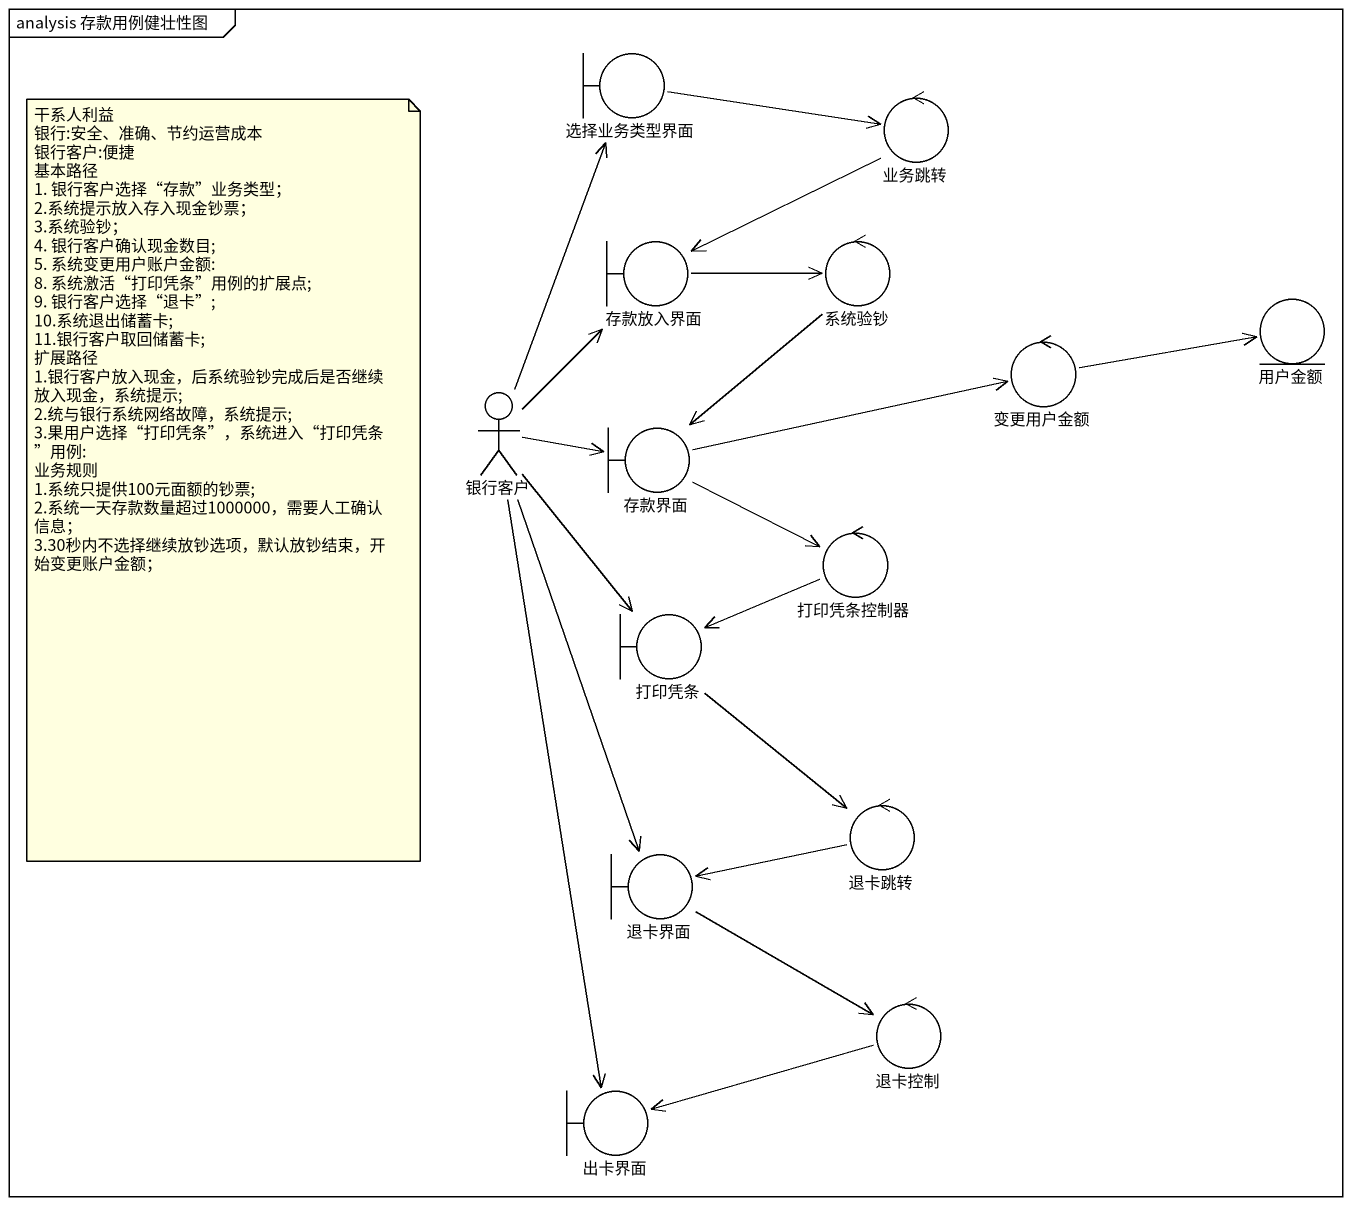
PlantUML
@startuml
mainframe analysis 存款用例健壮性图
boundary 选择业务类型界面
control 业务跳转
boundary 存款放入界面
control 系统验钞
entity 用户金额
control 变更用户金额
actor 银行客户
boundary 存款界面
control 打印凭条控制器
boundary 打印凭条
control 退卡跳转
boundary 退卡界面
control 退卡控制
boundary 出卡界面
选择业务类型界面 -right-> 业务跳转
业务跳转 --> 存款放入界面
存款放入界面 -right-> 系统验钞
系统验钞 --> 存款界面
变更用户金额 -right-> 用户金额
银行客户 -up-> 选择业务类型界面
银行客户 -up-> 存款放入界面
银行客户 -right-> 存款界面
银行客户 --> 打印凭条
银行客户 --> 退卡界面
银行客户 --> 出卡界面
存款界面 -right-> 变更用户金额
存款界面 -right-> 打印凭条控制器
打印凭条控制器 -left-> 打印凭条
打印凭条 --> 退卡跳转
退卡跳转 -left-> 退卡界面
退卡界面 -right-> 退卡控制
退卡控制 -left-> 出卡界面
note as N1
  干系人利益
  银行:安全、准确、节约运营成本
  银行客户:便捷
  基本路径
  1. 银行客户选择“存款”业务类型；
  2.系统提示放入存入现金钞票；
  3.系统验钞；
  4. 银行客户确认现金数目;
  5. 系统变更用户账户金额:
  8. 系统激活“打印凭条”用例的扩展点;
  9. 银行客户选择“退卡”;
  10.系统退出储蓄卡;
  11.银行客户取回储蓄卡;
  扩展路径
  1.银行客户放入现金，后系统验钞完成后是否继续放入现金，系统提示;
  2.统与银行系统网络故障，系统提示;
  3.果用户选择“打印凭条”，系统进入“打印凭条”用例:
  业务规则
  1.系统只提供100元面额的钞票;
  2.系统一天存款数量超过1000000，需要人工确认信息；
  3.30秒内不选择继续放钞选项，默认放钞结束，开始变更账户金额；
end note
@enduml
